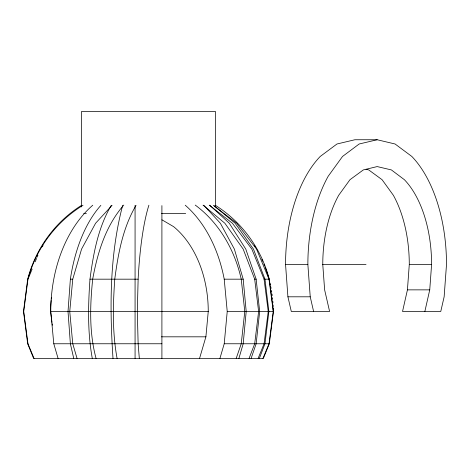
<?xml version="1.0" encoding="UTF-8"?>
<svg xmlns="http://www.w3.org/2000/svg" width="470" height="470" viewBox="0 0 470 470"><rect width="100%" height="100%" fill="white"/><g stroke="black" fill="none" stroke-linecap="round" stroke-linejoin="round"><path stroke-width="0.7" d="M148.896 205.196A124.767 24.34 90 0 0 138.133 279.18L137.305 311.469L138.133 343.764L139.32 358.428M111.249 205.361C98.03 227.774 93.348 253.724 89.976 279.18C88.125 305.559 87.479 332.308 92.296 358.428M100.856 205.378A124.767 69.319 90 0 0 70.377 279.18L68.015 311.469L70.377 343.764L73.749 358.428M407.431 289.861L409.282 264.516A97.936 54.408 90 0 0 393.349 195.262L382.081 179.699L368.721 169.917L366.03 169.27L363.334 169.917L349.98 179.699L338.711 195.262A97.936 54.408 90 0 0 322.772 264.516L324.629 289.861L329.599 311.469L291.294 311.469L287.916 296.805L285.554 264.516A124.767 69.319 -90 0 1 320.217 156.463L336.972 143.996L354.873 139.749L377.181 139.749L395.082 143.996L411.843 156.463A124.767 69.319 90 0 1 446.5 264.516L444.138 296.805L440.766 311.469L402.543 311.469L407.431 289.861L429.739 289.861L431.595 264.516A97.936 54.408 90 0 0 404.388 179.699L391.375 169.917L377.181 166.58L366.024 169.27M112.072 205.361L95.592 223.244L81.569 249.088L72.756 279.18L69.748 311.469L72.756 343.764L77.051 358.428M219.925 358.428L224.219 343.764L227.227 311.469L224.219 279.18A124.767 88.225 90 0 0 185.239 205.214M215.389 205.308A124.767 122.37 -90 0 1 269.304 279.18L273.475 311.469L269.304 343.764L263.347 358.428L33.629 358.428L27.671 343.764L23.5 311.469L27.671 279.18A124.767 122.37 90 0 1 81.586 205.308M34.046 358.428L27.971 343.764L23.717 311.469L27.971 279.18A124.767 124.767 0 0 1 83.014 205.261M424.856 311.469L429.739 289.861M122.664 205.361C109.563 255.098 109.586 307.421 113.006 358.428M199.562 358.428L205.895 336.82L208.251 311.469A97.936 69.249 -90 0 0 173.624 226.658L161.903 219.79M238.895 358.428L243.19 343.764L246.198 311.469L243.19 279.18L234.377 249.088L220.359 223.244L203.874 205.361M236.187 358.428L241.239 343.764L244.776 311.469L241.239 279.18A124.767 103.741 90 0 0 195.22 205.073M251.097 358.428L256.144 343.764L259.681 311.469L256.144 279.18L245.781 249.088L229.295 223.244L209.914 205.361M249.082 358.428L254.693 343.764L258.623 311.469L254.693 279.18L243.178 249.088L224.86 223.244L203.069 205.143M259.352 358.428L264.963 343.764L268.893 311.469L264.963 279.18L253.447 249.088L235.129 223.244L213.856 205.578M258.112 358.428L264.07 343.764L268.241 311.469L264.07 279.18L251.844 249.088L232.397 223.244L209.262 205.143M28.247 278.51L32.124 269.146M35.174 261.79L36.56 258.447M37.112 257.113L37.941 255.104M262.93 358.428L269.005 343.764L273.252 311.469L269.005 279.18A124.767 124.767 0 0 0 265.233 267.454M136.042 205.361C122.823 227.774 118.135 253.724 114.762 279.18C112.912 305.559 112.265 332.308 117.089 358.428M123.78 205.084C105.703 225.806 97.519 252.601 92.69 279.18C89.97 305.529 89.118 332.631 96.062 358.428M42.2 246.791L43.081 245.64M377.181 139.749L359.168 143.996L342.524 156.463L328.166 176.291A124.767 69.319 90 0 0 307.868 264.516L310.229 296.805L313.602 311.469M83.695 213.533L86.374 213.533M161.51 213.533L185.685 213.533M285.554 264.516L307.868 264.516M322.502 264.516L366.03 264.516M409.282 264.516L431.595 264.516M27.671 279.18L27.971 279.18M70.377 279.18L72.756 279.18M89.976 279.18L138.133 279.18M224.219 279.18L243.19 279.18M254.693 279.18L256.144 279.18M264.07 279.18L269.304 279.18M287.916 296.805L310.229 296.805M58.08 358.428L53.786 343.764L50.778 311.469L208.733 311.469M227.227 311.469L273.475 311.469M161.463 336.82L205.972 336.82M27.671 343.764L27.971 343.764M53.786 343.764L161.903 343.764M224.219 343.764L269.304 343.764M213.686 205.578L236.71 223.244L256.538 249.088L269.005 279.18M51.982 322.332L50.554 311.469A97.936 97.936 0 0 1 51.165 300.518M52.17 323.783L52.364 325.228M215.566 206.201L215.566 111.572L81.41 111.572L81.41 206.935M161.903 205.619L161.903 358.428M135.072 205.361L135.072 358.428M254.311 245.381A124.767 124.767 0 0 1 255.069 246.609M261.861 259.375A124.767 124.767 0 0 1 262.754 261.373M263.899 264.064A124.767 124.767 0 0 1 264.71 266.096M269.187 279.873A124.767 124.767 0 0 1 269.545 281.266M270.05 283.375A124.767 124.767 0 0 1 270.368 284.785M270.814 286.917A124.767 124.767 0 0 1 271.09 288.345M271.478 290.495A124.767 124.767 0 0 1 271.719 291.935M272.042 294.103A124.767 124.767 0 0 1 272.236 295.548M272.494 297.721A124.767 124.767 0 0 1 272.647 299.173M272.841 301.352A124.767 124.767 0 0 1 272.953 302.803M273.088 304.977A124.767 124.767 0 0 1 273.152 306.422M273.223 308.59A124.767 124.767 0 0 1 273.252 310.752M51.342 299.055A97.936 97.936 0 0 1 51.541 297.592M50.778 311.469A124.767 88.225 90 0 1 92.76 205.214"/></g></svg>
